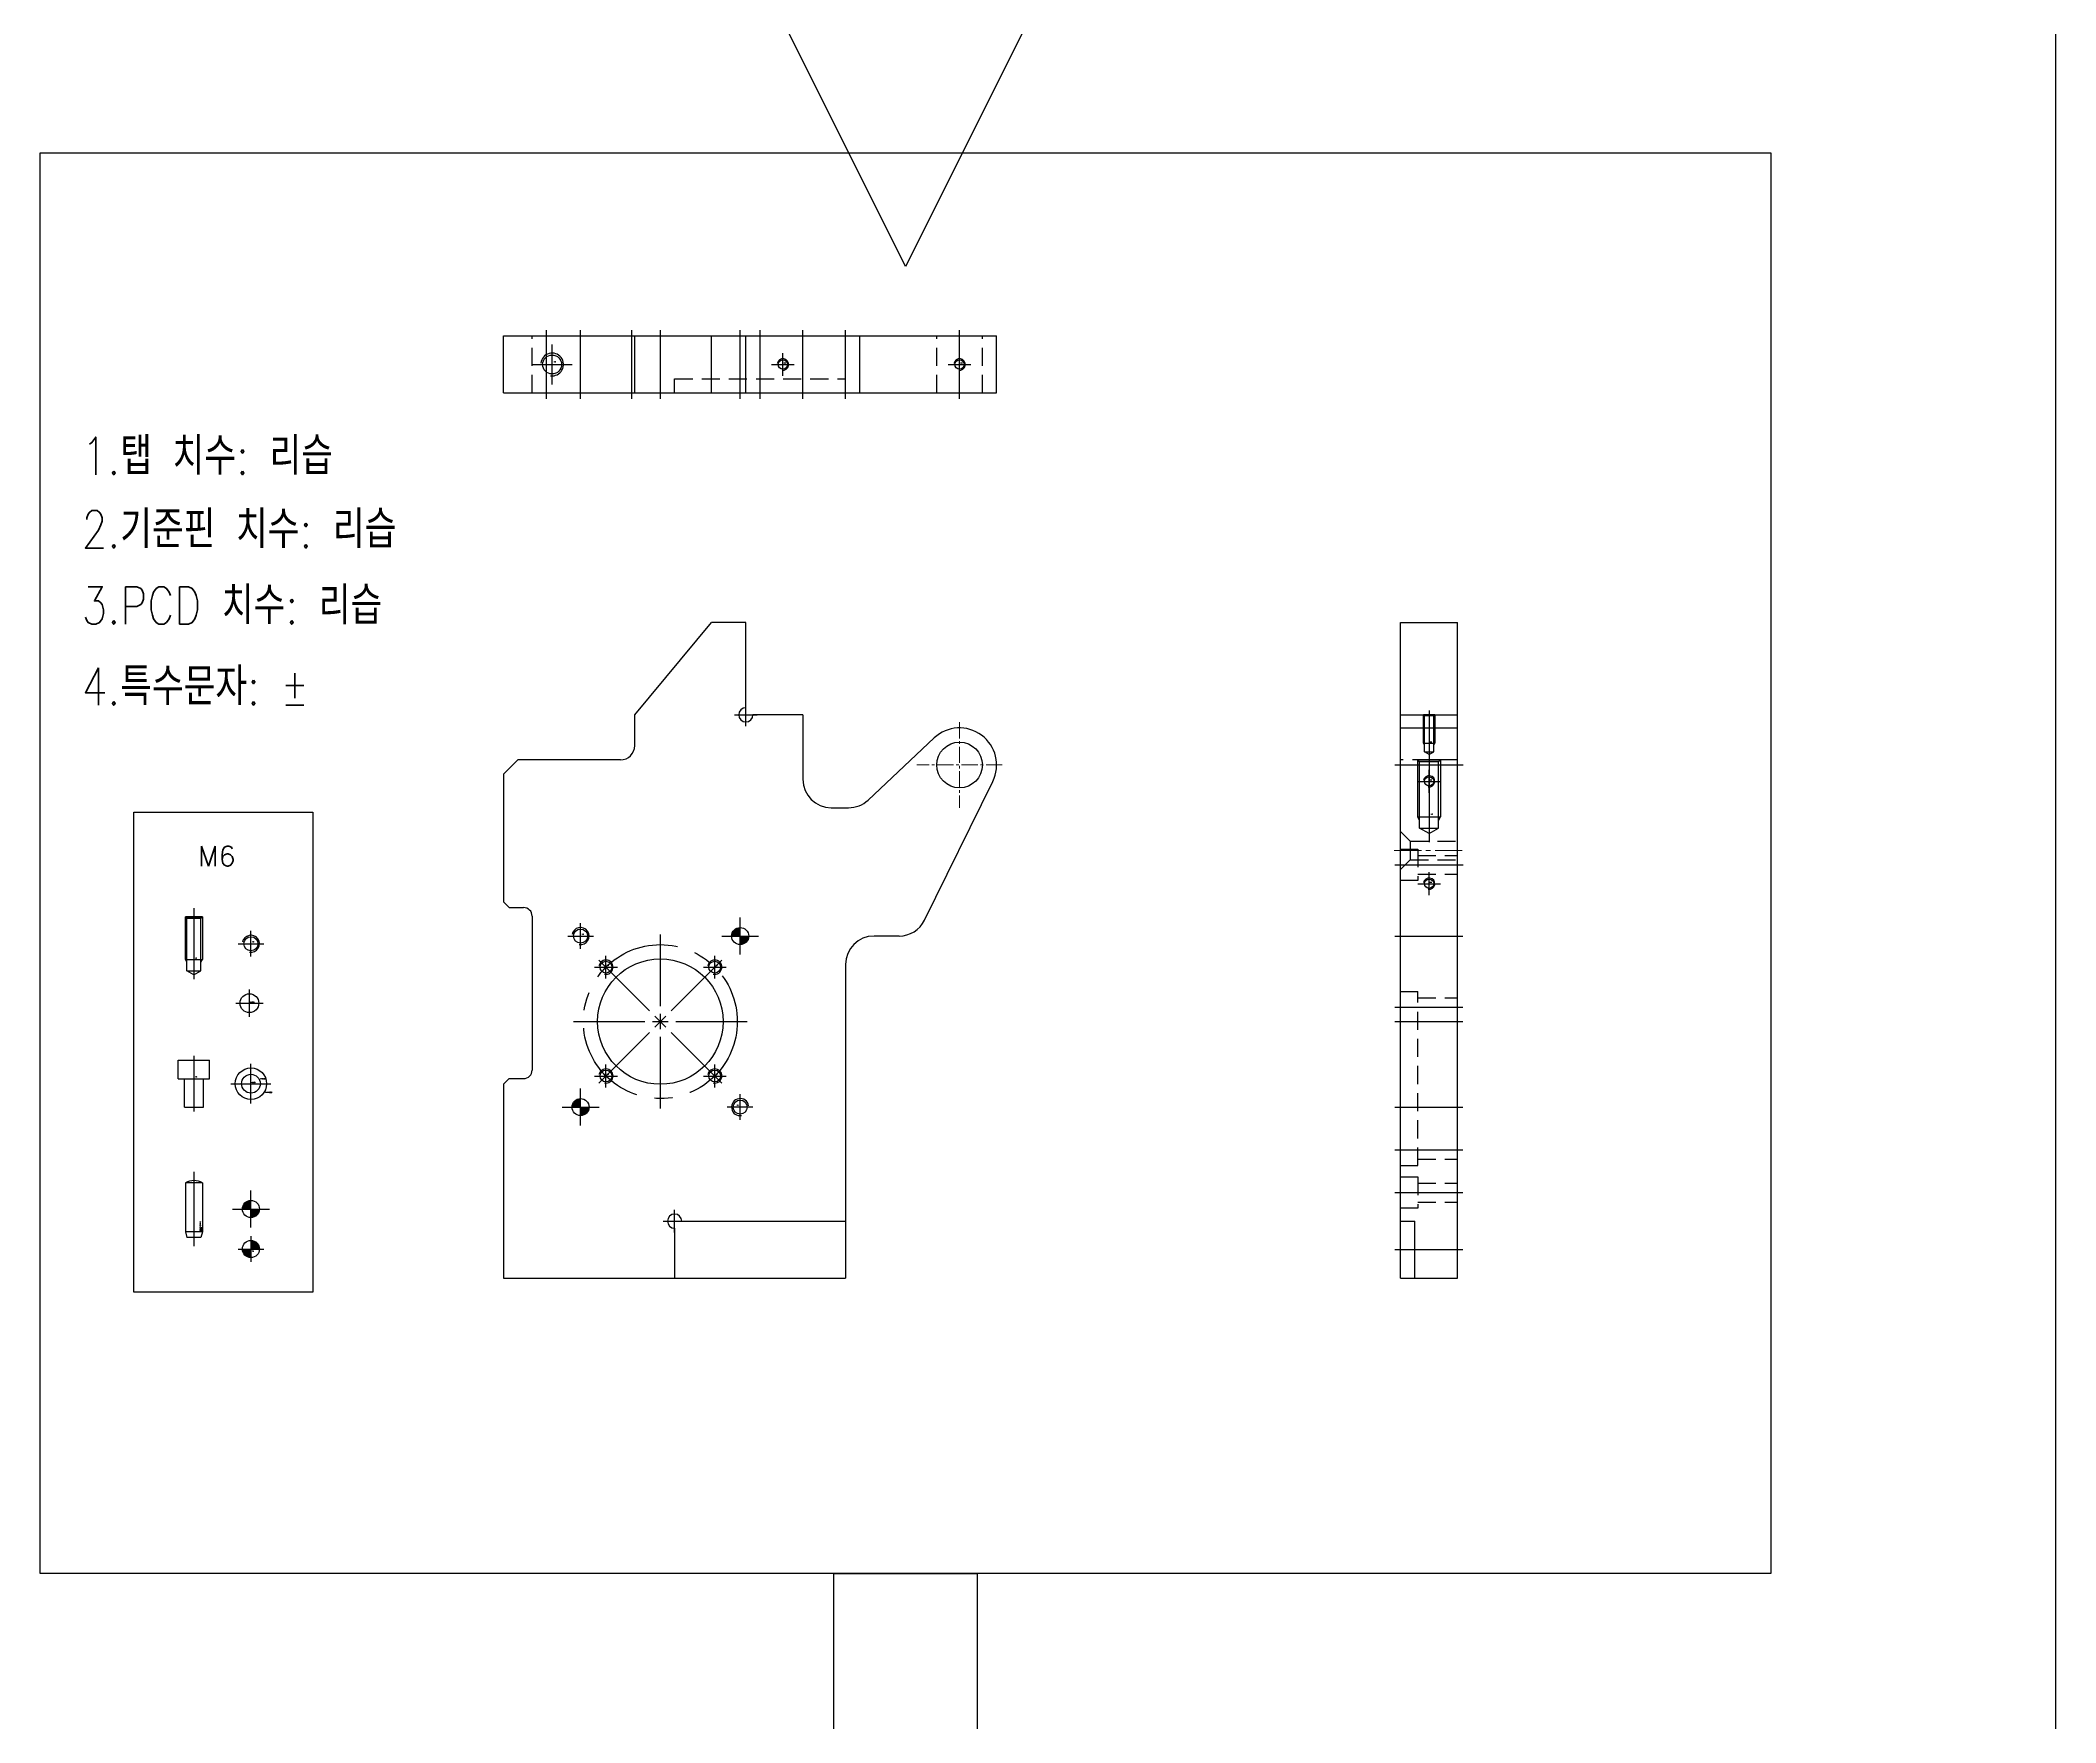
# Model space of a CAD drawing. Header units: millimetres. Extents: x -69 to 11173, y 1341 to 6119.
# Drawn here: x 8851 to 9559, y 2763 to 3353 of the extents above; entities that cross this region are included whole.
import ezdxf

# ---------------------------------------------------------------- set-up
doc = ezdxf.new("R2010")
doc.units = ezdxf.units.MM
for name, pattern in [('CENTER', [50.8, 31.75, -6.35, 6.35, -6.35]), ('CENTER2', [28.575, 19.05, -3.175, 3.175, -3.175]), ('HIDDEN', [9.525, 6.35, -3.175])]:
    doc.linetypes.add(name, pattern=pattern)
for name, color, linetype in [('0 [SD 2]', 2, 'HIDDEN'), ('1', 220, 'CENTER'), ('3', 223, 'HIDDEN'), ('CL', 1, 'CENTER'), ('O', 7, 'Continuous')]:
    doc.layers.add(name, color=color, linetype=linetype)
for name, color, linetype, lineweight in [('07. Center', 1, 'CENTER2', 13), ('AM_5', 3, 'Continuous', 25), ('CENTER', 1, 'CENTER', 25)]:
    doc.layers.add(name, color=color, linetype=linetype, lineweight=lineweight)
doc.styles.get("Standard").update_dxf_attribs({"font": 'romans.shx', "bigfont": 'whgtxt.shx'})
doc.dimstyles.get("Standard").update_dxf_attribs({"dimtxt": 0.18, "dimasz": 0.18, "dimexe": 0.18, "dimexo": 0.0625, "dimgap": 0.09, "dimtad": 0, "dimtih": 1, "dimtoh": 1, "dimdec": 4, "dimzin": 0, "dimdsep": 46, "dimtxsty": 'Standard', "dimcen": 0.09, "dimadec": 0, "dimazin": 0, "dimtfac": 1, "dimtdec": 4, "dimtofl": 0, "dimtmove": 0, "dimatfit": 3, "dimfxl": 1, "dimtolj": 1, "dimtzin": 0, "dimarcsym": 0})

# ---------------------------------------------------------------- blocks, each defined once
blk = doc.blocks.new('NC4_LHH')
h = blk.add_hatch(color=3)
h.paths.add_polyline_path([(0, 0), (0, 2, 0.414214), (-2, 0)])
h.paths.add_polyline_path([(2, 0), (0, 0), (0, -2, 0.414214)])
at = {"layer": 'CENTER', "ltscale": 0.3}
for p, q in [((-4.32, 0), (4.32, 0)), ((0, -4.32), (0, 4.32))]:
    blk.add_line(p, q, dxfattribs=at)
at = {"layer": 'O', "color": 3, "linetype": 'ByBlock', "lineweight": -2}
blk.add_circle((0, 0), 2, dxfattribs=at)
blk = doc.blocks.new('*U361')
at = {"layer": 'CL', "color": 0, "transparency": 16777216}
for p, q in [((0, 5.4), (0, 30.5)), ((-30.5, 0), (-5.4, 0)), ((5.4, 0), (30.5, 0)), ((0, -30.5), (0, -5.4))]:
    blk.add_line(p, q, dxfattribs=at)
at = {"layer": 'CL', "color": 0, "linetype": 'Continuous', "transparency": 16777216}
for p, q in [((-2.7, 0), (2.7, 0)), ((0, -2.7), (0, 2.7))]:
    blk.add_line(p, q, dxfattribs=at)
blk = doc.blocks.new('*U362')
at = {"layer": 'CL', "color": 0, "transparency": 16777216}
for p, q in [((0, 5.4), (0, 30.5)), ((-30.5, 0), (-5.4, 0)), ((5.4, 0), (30.5, 0)), ((0, -30.5), (0, -5.4))]:
    blk.add_line(p, q, dxfattribs=at)
at = {"layer": 'CL', "color": 0, "linetype": 'Continuous', "transparency": 16777216}
for p, q in [((-2.7, 0), (2.7, 0)), ((0, -2.7), (0, 2.7))]:
    blk.add_line(p, q, dxfattribs=at)
blk = doc.blocks.new('*D448')
at = {"color": 0, "lineweight": -2, "transparency": 16777216}
for p, q in [((8925.03, 2986.96), (8925.3, 2986.96)), ((8925.16, 2986.83), (8925.16, 2987.1)), ((8928.6, 2988.69), (8928.36, 2988.56)), ((8928.87, 2988.69), (8928.6, 2988.69))]:
    blk.add_line(p, q, dxfattribs=at)
at = {"color": 0, "transparency": 16777216}
blk.add_solid([(8928.33, 2988.6), (8928.38, 2988.52), (8928.11, 2988.44)], dxfattribs=at)
at = {"layer": 'Defpoints', "color": 0, "transparency": 16777216}
for p in [(8922.22, 2985.48), (8928.11, 2988.44)]:
    blk.add_point(p, dxfattribs=at)
at = {"color": 0, "transparency": 16777216, "insert": (8929.79, 2988.69), "char_height": 0.27, "attachment_point": 5}
blk.add_mtext('\\A1;∅6.6000', dxfattribs=at)
blk = doc.blocks.new('*D449')
at = {"color": 0, "lineweight": -2, "transparency": 16777216}
for p, q in [((8925.03, 2986.96), (8925.3, 2986.96)), ((8925.16, 2986.83), (8925.16, 2987.1)), ((8930.38, 2983.91), (8930.14, 2984.05)), ((8930.65, 2983.91), (8930.38, 2983.91))]:
    blk.add_line(p, q, dxfattribs=at)
at = {"color": 0, "transparency": 16777216}
blk.add_solid([(8930.17, 2984.09), (8930.12, 2984.01), (8929.91, 2984.18)], dxfattribs=at)
at = {"layer": 'Defpoints', "color": 0, "transparency": 16777216}
for p in [(8920.42, 2989.74), (8929.91, 2984.18)]:
    blk.add_point(p, dxfattribs=at)
at = {"color": 0, "transparency": 16777216, "insert": (8931.7, 2983.91), "char_height": 0.27, "attachment_point": 5}
blk.add_mtext('\\A1;∅11.0000', dxfattribs=at)

msp = doc.modelspace()

# ---------------------------------------------------------------- hatches: boundary and pattern name
h = msp.add_hatch(color=256)
h.paths.add_polyline_path([(8925.16481, 2931.96545), (8925.16481, 2928.96545), (8928.16481, 2928.96545, 0.414213562)])
h.paths.add_polyline_path([(8925.16481, 2928.96545), (8922.16481, 2928.96545, 0.414213562), (8925.16481, 2925.96545)])
h.paths.add_polyline_path([(8925.58419, 2929.35612), (8926.66752, 2929.35612), (8926.66752, 2930.10612), (8925.58419, 2930.10612)], flags=24)

# ---------------------------------------------------------------- linework, layer by layer
at = {"color": 1}
msp.add_line((9558.5199, 1341.16865), (9558.5199, 5649.67959), dxfattribs=at)
for p, q in [((9013.8437, 3229.22651), (9013.8437, 3249.22651)), ((9013.8437, 3249.22651), (9186.8437, 3249.22651)), ((9059.8437, 3229.22651), (9059.8437, 3249.22651)), ((9086.8437, 3229.22651), (9086.8437, 3249.22651)), ((9098.8437, 3229.22651), (9098.8437, 3249.22651)), ((9118.8437, 3229.22651), (9118.8437, 3249.22651)), ((9138.8437, 3229.22651), (9138.8437, 3249.22651)), ((9186.8437, 3229.22651), (9186.8437, 3249.22651)), ((9013.8437, 3229.22651), (9186.8437, 3229.22651)), ((9059.8437, 3116.3414), (9086.8437, 3148.7414)), ((9098.8437, 3148.7414), (9086.8437, 3148.7414)), ((9098.8437, 3118.8414), (9098.8437, 3148.7414)), ((9328.61853, 2918.7414), (9328.61853, 3148.7414)), ((9328.61853, 3148.7414), (9348.61853, 3148.7414)), ((9348.61853, 2918.7414), (9348.61853, 3148.7414)), ((9059.8437, 3105.5414), (9059.8437, 3116.3414)), ((9118.8437, 3116.3414), (9101.3437, 3116.3414)), ((9336.99353, 3115.98056), (9336.61853, 3116.3414)), ((9340.61853, 3116.3414), (9336.61853, 3116.3414)), ((9336.61853, 3116.3414), (9340.61853, 3116.3414)), ((9340.24353, 3115.98056), (9336.99353, 3115.98056)), ((9336.99353, 3103.3414), (9336.99353, 3115.98056)), ((9340.61853, 3116.3414), (9340.24353, 3115.98056)), ((9340.24353, 3103.3414), (9340.24353, 3115.98056)), ((9141.72899, 3086.44327), (9164.95027, 3108.22333)), ((9336.61853, 3106.3414), (9340.61853, 3106.3414)), ((9018.8437, 3100.5414), (9013.8437, 3095.5414)), ((9054.8437, 3100.5414), (9018.8437, 3100.5414)), ((9342.61853, 3100.5414), (9334.61853, 3100.5414)), ((9334.61853, 3100.5414), (9342.61853, 3100.5414)), ((9335.29511, 3099.81972), (9334.61853, 3100.5414)), ((9341.94194, 3099.81972), (9335.29511, 3099.81972)), ((9335.29511, 3076.5414), (9335.29511, 3099.81972)), ((9338.61853, 3102.40807), (9336.99353, 3103.3414)), ((9336.99353, 3103.3414), (9340.24353, 3103.3414)), ((9338.61853, 3102.40807), (9340.24353, 3103.3414)), ((9342.61853, 3100.5414), (9341.94194, 3099.81972)), ((9341.94194, 3076.5414), (9341.94194, 3099.81972)), ((9013.8437, 3095.5414), (9013.8437, 3050.7414)), ((9161.59052, 3044.33102), (9185.51105, 3093.0079)), ((9334.61853, 3080.5414), (9342.61853, 3080.5414)), ((9335.29511, 3076.5414), (9341.94194, 3076.5414)), ((9338.61853, 3074.67474), (9335.29511, 3076.5414)), ((9338.61853, 3074.67474), (9341.94194, 3076.5414)), ((9015.8437, 3048.7414), (9013.8437, 3050.7414)), ((9015.8437, 3048.7414), (9020.8437, 3048.7414)), ((8902.70608, 3044.94804), (8902.16481, 3045.4893)), ((8908.16481, 3045.4893), (8902.16481, 3045.4893)), ((8902.16481, 3045.4893), (8908.16481, 3045.4893)), ((8902.70608, 3026.4893), (8902.70608, 3044.94804)), ((8907.62354, 3044.94804), (8902.70608, 3044.94804)), ((8908.16481, 3045.4893), (8907.62354, 3044.94804)), ((8907.62354, 3026.4893), (8907.62354, 3044.94804)), ((9023.8437, 3045.7414), (9023.8437, 2991.7414)), ((9152.61564, 3038.7414), (9143.8437, 3038.7414)), ((8902.16481, 3030.4893), (8908.16481, 3030.4893)), ((9133.8437, 3028.7414), (9133.8437, 2918.7414)), ((8902.70608, 3026.4893), (8907.62354, 3026.4893)), ((8905.16481, 3025.0893), (8902.70608, 3026.4893)), ((8905.16481, 3025.0893), (8907.62354, 3026.4893)), ((8899.66481, 2995.21214), (8910.66481, 2995.21214)), ((8899.66481, 2988.71214), (8899.66481, 2995.21214)), ((8910.66481, 2988.71214), (8910.66481, 2995.21214)), ((8899.66481, 2988.71214), (8910.66481, 2988.71214)), ((8901.86481, 2978.71214), (8901.86481, 2988.71214)), ((8908.46481, 2978.71214), (8908.46481, 2988.71214)), ((9015.8437, 2988.7414), (9013.8437, 2986.7414)), ((9013.8437, 2986.7414), (9013.8437, 2918.7414)), ((9015.8437, 2988.7414), (9020.8437, 2988.7414)), ((8901.86481, 2978.71214), (8908.46481, 2978.71214)), ((8902.16481, 2952.18546), (8902.16481, 2934.9893)), ((8908.16481, 2952.18546), (8902.16481, 2952.18546)), ((8908.16481, 2952.18546), (8908.16481, 2934.9893)), ((9073.8437, 2936.2414), (9073.8437, 2918.7414)), ((9076.3437, 2938.7414), (9133.8437, 2938.7414)), ((9328.61853, 2938.7414), (9333.61853, 2938.7414)), ((9333.61853, 2918.7414), (9333.61853, 2938.7414)), ((8902.16481, 2934.9893), (8902.70071, 2932.9893)), ((8908.16481, 2934.9893), (8902.16481, 2934.9893)), ((8907.62891, 2932.9893), (8902.70071, 2932.9893)), ((8908.16481, 2934.9893), (8907.62891, 2932.9893)), ((9013.8437, 2918.7414), (9133.8437, 2918.7414)), ((9328.61853, 2918.7414), (9348.61853, 2918.7414))]:
    msp.add_line(p, q)
msp.add_lwpolyline([(9180.05854, 3437.40251), (9180.05854, 3374.34905), (9205.23421, 3374.34905), (9154.88288, 3273.6464), (9104.53156, 3374.34905), (9129.70722, 3374.34905), (9129.70722, 3437.40251)], close=True, dxfattribs=at)
msp.add_lwpolyline([(8851.24587, 3313.52117), (9458.5199, 3313.52117), (9458.5199, 2815.11582), (8851.24587, 2815.11582)], close=True)
at = {"color": 3}
msp.add_lwpolyline([(8884.10059, 3082.23217), (8946.93944, 3082.23217), (8946.93944, 2913.88337), (8884.10059, 2913.88337)], close=True, dxfattribs=at)
at = {"color": 5}
msp.add_lwpolyline([(9180.05854, 2815.11582), (9180.05854, 2752.06236), (9205.23421, 2752.06236), (9154.88288, 2651.35971), (9104.53156, 2752.06236), (9129.70722, 2752.06236), (9129.70722, 2815.11582)], close=True, dxfattribs=at)
for centre, radius in [((9030.8437, 3239.22651), 3.32342), ((9111.8437, 3239.22651), 1.63916), ((9173.8437, 3239.22651), 1.63916), ((9173.8437, 3098.7414), 8), ((9338.61853, 3093.0079), 1.63916), ((9338.61853, 3057.10838), 1.63916), ((8925.16481, 3036.0393), 2.45873), ((9040.8437, 3038.7414), 2.45873), ((9068.8437, 3008.7414), 22), ((9049.75182, 3027.83329), 2.06699), ((9087.93558, 3027.83329), 2.06699), ((8924.626, 3015.18443), 3.3), ((8925.16481, 2986.96214), 5.5), ((8925.16481, 2986.96214), 3.3), ((9049.75182, 2989.64952), 2.06699), ((9087.93558, 2989.64952), 2.06699), ((9096.8437, 2978.7414), 2.45873), ((8925.16481, 2928.96545), 3)]:
    msp.add_circle(centre, radius)
for centre, radius, start, end in [((9098.8437, 3116.3414), 2.5, 90, 0), ((9054.8437, 3105.5414), 5, 270, 0), ((9173.8437, 3098.7414), 13, 333.82982759, 133.16566054), ((9134.88789, 3093.73706), 10, 270, 313.16566054), ((9020.8437, 3045.7414), 3, 0, 90), ((9152.61564, 3048.7414, 0), 10, 270, 333.82982759), ((9143.8437, 3028.7414), 10, 90, 180), ((9020.8437, 2991.7414), 3, 270, 0), ((8905.16481, 2946.9893), 6, 60, 120), ((9073.8437, 2938.7414), 2.5, 360, 270)]:
    msp.add_arc(centre, radius, start, end)
at = {"layer": '0 [SD 2]'}
for p, q in [((9023.8437, 3229.22651), (9023.8437, 3249.22651)), ((9165.8437, 3229.22651), (9165.8437, 3249.22651)), ((9181.8437, 3229.22651), (9181.8437, 3249.22651)), ((9073.8437, 3234.22651), (9133.8437, 3234.22651)), ((9073.8437, 3229.22651), (9073.8437, 3234.22651)), ((9133.8437, 3229.22651), (9133.8437, 3234.22651)), ((9348.61853, 3100.5414), (9328.61853, 3100.5414)), ((9332.01853, 3072.03706), (9328.61853, 3075.43706)), ((9332.01853, 3072.03706), (9332.01853, 3065.43706)), ((9332.01853, 3072.03706), (9348.61853, 3072.03706)), ((9328.61853, 3069.2414), (9334.61853, 3069.2414)), ((9332.01853, 3065.43706), (9328.61853, 3062.03706)), ((9332.01853, 3065.43706), (9348.61853, 3065.43706)), ((9334.61853, 3069.2414), (9334.61853, 3058.2414)), ((9334.61853, 3067.0414), (9348.61853, 3067.0414)), ((9334.61853, 3058.2414), (9328.61853, 3058.2414)), ((9334.61853, 3060.4414), (9348.61853, 3060.4414)), ((9328.61853, 3019.2414), (9334.61853, 3019.2414)), ((9334.61853, 2958.2414), (9334.61853, 3019.2414)), ((9334.61853, 3017.0414), (9348.61853, 3017.0414)), ((9328.61853, 2958.2414), (9334.61853, 2958.2414)), ((9334.61853, 2960.4414), (9348.61853, 2960.4414)), ((9328.61853, 2954.2414), (9334.61853, 2954.2414)), ((9334.61853, 2954.2414), (9334.61853, 2943.2414)), ((9334.61853, 2952.0414), (9348.61853, 2952.0414)), ((9334.61853, 2943.2414), (9328.61853, 2943.2414)), ((9334.61853, 2945.4414), (9348.61853, 2945.4414))]:
    msp.add_line(p, q, dxfattribs=at)
at = {"layer": '07. Center', "ltscale": 0.3}
for p, q in [((9173.8437, 3113.7414), (9173.8437, 3083.7414)), ((9188.8437, 3098.7414), (9158.8437, 3098.7414))]:
    msp.add_line(p, q, dxfattribs=at)
at = {"layer": '07. Center', "ltscale": 0.5}
msp.add_line((9326.41853, 3068.73706), (9350.54583, 3068.73706), dxfattribs=at)
at = {"layer": '1', "ltscale": 4}
for p, q in [((9030.8437, 3232.22651), (9030.8437, 3246.22651)), ((9023.8437, 3239.22651), (9037.8437, 3239.22651)), ((9338.61853, 3103.5414), (9338.61853, 3071.67474)), ((8905.16481, 3048.4893), (8905.16481, 3023.5893)), ((9040.8437, 3034.2414), (9040.8437, 3043.2414)), ((8920.66481, 3036.0393), (8929.66481, 3036.0393)), ((8925.16481, 3031.5393), (8925.16481, 3040.5393)), ((9036.3437, 3038.7414), (9045.3437, 3038.7414)), ((8905.16481, 2996.71214), (8905.16481, 2977.21214)), ((8925.16481, 2979.96214), (8925.16481, 2993.96214)), ((8918.16481, 2986.96214), (8932.16481, 2986.96214)), ((9101.3437, 2978.7414), (9092.3437, 2978.7414)), ((9096.8437, 2974.2414), (9096.8437, 2983.2414))]:
    msp.add_line(p, q, dxfattribs=at)
at = {"layer": '1', "ltscale": 3}
for p, q in [((9111.8437, 3235.22651), (9111.8437, 3243.22651)), ((9173.8437, 3235.22651), (9173.8437, 3243.22651)), ((9107.8437, 3239.22651), (9115.8437, 3239.22651)), ((9169.8437, 3239.22651), (9177.8437, 3239.22651)), ((9098.8437, 3112.3414), (9098.8437, 3120.3414)), ((9094.8437, 3116.3414), (9102.8437, 3116.3414)), ((9338.61853, 3117.8414), (9338.61853, 3100.90807)), ((9334.61853, 3093.0079), (9342.61853, 3093.0079)), ((9338.61853, 3089.0079), (9338.61853, 3097.0079)), ((9334.61853, 3057.10838), (9342.61853, 3057.10838)), ((9338.61853, 3053.10838), (9338.61853, 3061.10838)), ((9045.75182, 3027.83329), (9053.75182, 3027.83329)), ((9049.75182, 3023.83329), (9049.75182, 3031.83329)), ((9083.93558, 3027.83329), (9091.93558, 3027.83329)), ((9087.93558, 3023.83329), (9087.93558, 3031.83329)), ((8919.826, 3015.18443), (8929.426, 3015.18443)), ((8924.626, 3010.38443), (8924.626, 3019.98443)), ((9049.75182, 2985.64952), (9049.75182, 2993.64952)), ((9087.93558, 2985.64952), (9087.93558, 2993.64952)), ((9045.75182, 2989.64952), (9053.75182, 2989.64952)), ((9083.93558, 2989.64952), (9091.93558, 2989.64952)), ((8905.16481, 2955.9893), (8905.16481, 2929.9893)), ((9073.8437, 2934.7414), (9073.8437, 2942.7414)), ((9069.8437, 2938.7414), (9077.8437, 2938.7414))]:
    msp.add_line(p, q, dxfattribs=at)
at = {"layer": '1', "linetype": 'ByBlock'}
for p, q in [((9336.61853, 3106.3414), (9336.61853, 3116.3414)), ((9340.61853, 3116.3414), (9340.61853, 3106.3414)), ((9336.97937, 3105.71639), (9336.61853, 3106.3414)), ((9340.25768, 3105.71639), (9340.61853, 3106.3414)), ((9334.61853, 3080.5414), (9334.61853, 3100.5414)), ((9342.61853, 3100.5414), (9342.61853, 3080.5414)), ((9335.29511, 3079.29137), (9334.61853, 3080.5414)), ((9341.94194, 3079.29137), (9342.61853, 3080.5414)), ((8902.16481, 3030.4893), (8902.16481, 3045.4893)), ((8908.16481, 3045.4893), (8908.16481, 3030.4893)), ((8902.70608, 3029.55178), (8902.16481, 3030.4893)), ((8907.62354, 3029.55178), (8908.16481, 3030.4893))]:
    msp.add_line(p, q, dxfattribs=at)
at = {"layer": '1', "ltscale": 2}
for p, q in [((8920.66481, 2928.96545), (8929.66481, 2928.96545)), ((8925.16481, 2933.46545), (8925.16481, 2924.46545))]:
    msp.add_line(p, q, dxfattribs=at)
at = {"layer": '1', "linetype": 'ByBlock'}
for centre, radius, start, end in [((9030.8437, 3239.22651), 4, 262.81924422, 172.81924422), ((9111.8437, 3239.22651), 2, 261.37307344, 171.37307344), ((9173.8437, 3239.22651), 2, 261.37307344, 171.37307344), ((9338.61853, 3093.0079), 2, 261.37307344, 171.37307344), ((9338.61853, 3057.10838), 2, 261.37307344, 171.37307344), ((9040.8437, 3038.7414), 3, 260.40593177, 170.40593177), ((8925.16481, 3036.0393), 3, 260.40593177, 170.40593177), ((9049.75182, 3027.83329), 2.5, 258.46304097, 168.46304097), ((9087.93558, 3027.83329), 2.5, 258.46304097, 168.46304097), ((9049.75182, 2989.64952), 2.5, 258.46304097, 168.46304097), ((9087.93558, 2989.64952), 2.5, 258.46304097, 168.46304097), ((9096.8437, 2978.7414), 3, 9.59406823, 279.59406823)]:
    msp.add_arc(centre, radius, start, end, dxfattribs=at)
at = {"layer": 'AM_5', "color": 0}
for p, q in [((9118.8437, 3116.3414), (9118.8437, 3093.73706)), ((9328.61853, 3116.3414), (9348.61853, 3116.3414)), ((9328.61853, 3111.7414), (9348.61853, 3111.7414)), ((9128.8437, 3083.73706), (9134.88789, 3083.73706)), ((9328.61853, 3038.7414), (9348.61853, 3038.7414))]:
    msp.add_line(p, q, dxfattribs=at)
msp.add_arc((9128.8437, 3093.73706), 10, 180, 270, dxfattribs=at)
at = {"layer": 'CL'}
for p, q in [((9028.8437, 3227.22651), (9028.8437, 3251.22651)), ((9040.8437, 3227.22651), (9040.8437, 3251.22651)), ((9058.8437, 3227.22651), (9058.8437, 3251.22651)), ((9068.8437, 3227.22651), (9068.8437, 3251.22651)), ((9096.8437, 3227.22651), (9096.8437, 3251.22651)), ((9103.8437, 3227.22651), (9103.8437, 3251.22651)), ((9118.8437, 3227.22651), (9118.8437, 3251.22651)), ((9133.8437, 3227.22651), (9133.8437, 3251.22651)), ((9173.8437, 3227.22651), (9173.8437, 3251.22651)), ((9326.61853, 3098.7414), (9350.61853, 3098.7414)), ((9326.61853, 3063.7414), (9350.61853, 3063.7414)), ((9326.61853, 3038.7414), (9350.4932, 3038.7414)), ((9326.61853, 3013.77135), (9350.4932, 3013.77135)), ((9326.61853, 3008.7414), (9350.4932, 3008.7414)), ((9326.61853, 2978.7414), (9350.4932, 2978.7414)), ((9326.61853, 2963.77135), (9350.4932, 2963.77135)), ((9326.61853, 2948.7414), (9350.4932, 2948.7414)), ((9326.61853, 2928.7414), (9350.4932, 2928.7414))]:
    msp.add_line(p, q, dxfattribs=at)
msp.add_circle((9068.8437, 3008.7414), 27, dxfattribs=at)

# ---------------------------------------------------------------- block references
at = {"layer": 'CL', "rotation": 45.00000000000001}
msp.add_blockref('*U362', (9068.8437, 3008.7414), dxfattribs=at)
at = {"layer": 'CL'}
msp.add_blockref('*U361', (9068.8437, 3008.7414), dxfattribs=at)
at = {"layer": 'O', "xscale": 1.5, "yscale": 1.5, "zscale": 1.5}
for p in [(9096.8437, 3038.7414), (9040.8437, 2978.7414), (8925.16481, 2942.9893)]:
    msp.add_blockref('NC4_LHH', p, dxfattribs=at)

# ---------------------------------------------------------------- texts
at = {"color": 7, "true_color": 0xffffff, "width": 0.8}
for s, p in [('1.탭 치수: 리습', (8865.74677, 3200.57635)), ('2.기준핀 치수: 리습', (8865.74677, 3174.81594)), ('3.PCD 치수: 리습', (8865.74677, 3148.12163)), ('4.특수문자: %%P', (8865.74677, 3119.71499))]:
    msp.add_text(s, height=13.1625, dxfattribs=at).set_placement(p)
msp.add_text('M6', height=7).set_placement((8906.63169, 3063.27849))
at = {"layer": '3'}
for s, height, p in [('M8', 0.25, (9031.56954, 3240.01408)), ('M4', 0.333333, (9112.20662, 3239.57029)), ('M4', 0.333333, (9174.20662, 3239.57029)), ('M4', 0.333333, (9338.9673, 3106.61545)), ('M4', 0.333333, (9338.98144, 3093.35169)), ('M8', 0.25, (9339.34436, 3081.32897)), ('M4', 0.333333, (9338.98144, 3057.45216)), ('M6', 0.25, (8925.70919, 3036.55498)), ('M6', 0.25, (9041.38808, 3039.25708)), ('M6', 0.25, (8905.68796, 3030.90037)), ('M5', 0.25, (9050.18778, 3028.34492)), ('M5', 0.25, (9088.37154, 3028.34492)), ('M6-%%C6.6', 0.25, (8924.86406, 3015.43552)), ('M6', 0.25, (8905.70919, 2989.22782)), ('M6 C/B', 0.25, (8925.40029, 2987.28781)), ('M5', 0.25, (9050.18778, 2990.16115)), ('M5', 0.25, (9088.37154, 2990.16115)), ('M6', 0.25, (9095.76361, 2979.25708)), ('%%c6', 0.25, (8925.70919, 2928.11273))]:
    msp.add_text(s, height=height, dxfattribs=at).set_placement(p)
for s, p in [('DOWEL PIN (MISUMI)', (8907.51357, 2935.08627)), ('MS6-20', (8907.89949, 2935.11339))]:
    msp.add_text(s, height=0.25, rotation=90, dxfattribs=at).set_placement(p)

# ---------------------------------------------------------------- dimensions: what is measured, and where the dimension line sits
for p1, p2, picture, middle in [((8920.41873, 2989.74148), (8929.91089, 2984.18281), '*D449', (8931.70116, 2983.90993)), ((8922.21588, 2985.48099), (8928.11374, 2988.44329), '*D448', (8929.79201, 2988.68566))]:
    dim = msp.add_diameter_dim_2p(p1=p1, p2=p2, dimstyle='Standard', override={"dimscale": 1.5})
    dim.commit()
    dim.dimension.update_dxf_attribs({"geometry": picture, "text_midpoint": middle})

doc.saveas('drawing.dxf')
